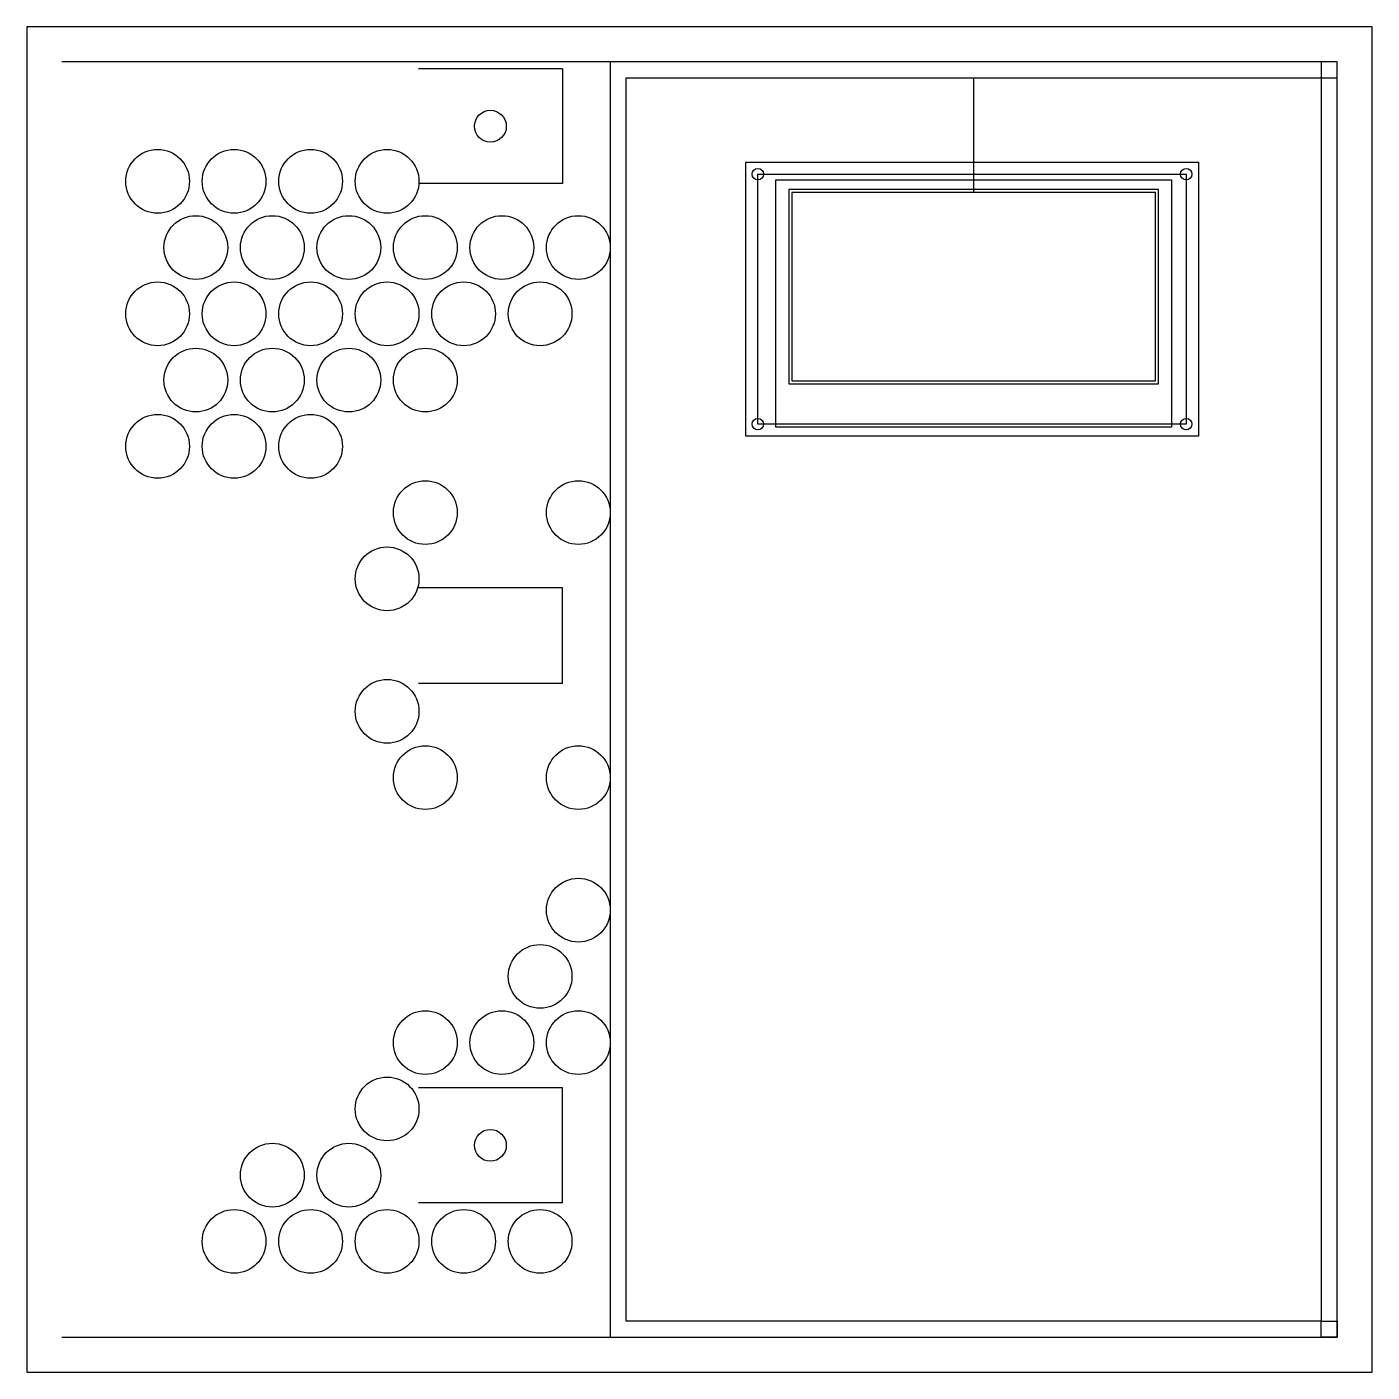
# Model space of a CAD drawing. Header units: millimetres. Extents: x -105 to 105, y 4 to 215.
import ezdxf

# ---------------------------------------------------------------- set-up
doc = ezdxf.new("R2010")
doc.units = ezdxf.units.MM
doc.layers.get('0').update_dxf_attribs({"linetype": 'CONTINUOUS'})

msp = doc.modelspace()

# ---------------------------------------------------------------- linework, layer by layer
for p, q in [((100, 210), (-100, 210)), ((-21.5, 208.92), (-44.1, 208.92)), ((-21.5, 208.92), (-21.5, 190.92)), ((-14, 210), (-14, 10)), ((100, 10), (100, 210)), ((43, 207.5), (43, 189.5)), ((-21.5, 190.92), (-44.1, 190.92)), ((-21.5, 127.5), (-44.1, 127.5)), ((-21.5, 112.5), (-21.5, 127.5)), ((-21.5, 112.5), (-44.1, 112.5)), ((-21.5, 49.07), (-44.1, 49.07)), ((-21.5, 31.07), (-21.5, 49.07)), ((-21.5, 31.07), (-44.1, 31.07)), ((-100, 10), (100, 10))]:
    msp.add_line(p, q)
for points in [[(105.5, 4.5), (105.5, 215.5), (-105.5, 215.5), (-105.5, 4.5)], [(100, 210), (97.5, 210), (97.5, 207.5), (100, 207.5)], [(100, 10), (97.5, 10), (97.5, 12.5), (-11.5, 12.5), (-11.5, 207.5), (97.5, 207.5), (97.5, 12.5), (100, 12.5)], [(7.25, 194.3), (78.25, 194.3), (78.25, 151.3), (7.25, 151.3)], [(76.35, 153.2), (9.15, 153.2), (9.15, 192.4), (76.35, 192.4)], [(11.95, 191.5), (74.05, 191.5), (74.05, 152.7), (11.95, 152.7)], [(14, 159.5), (72, 159.5), (72, 190), (14, 190)], [(71.5, 189.5), (14.5, 189.5), (14.5, 160), (71.5, 160)]]:
    msp.add_lwpolyline(points, close=True)
for centre, radius in [((-32.8, 199.92), 2.5), ((-85, 191.28), 5), ((-73, 191.28), 5), ((-61, 191.28), 5), ((-49, 191.28), 5), ((-49, 191.28), 5), ((9.15, 192.4), 0.9), ((76.35, 192.4), 0.9), ((-79, 180.89), 5), ((-67, 180.89), 5), ((-55, 180.89), 5), ((-43, 180.89), 5), ((-43, 180.89), 5), ((-31, 180.89), 5), ((-19, 180.89), 5), ((-19, 180.89), 5), ((-85, 170.5), 5), ((-73, 170.5), 5), ((-61, 170.5), 5), ((-49, 170.5), 5), ((-37, 170.5), 5), ((-25, 170.5), 5), ((-79, 160.1), 5), ((-67, 160.1), 5), ((-55, 160.1), 5), ((-43, 160.1), 5), ((-85, 149.71), 5), ((-73, 149.71), 5), ((-61, 149.71), 5), ((9.15, 153.2), 0.9), ((76.35, 153.2), 0.9), ((-43, 139.32), 5), ((-43, 139.32), 5), ((-19, 139.32), 5), ((-19, 139.32), 5), ((-49, 128.93), 5), ((-49, 128.93), 5), ((-49, 108.14), 5), ((-49, 108.14), 5), ((-43, 97.75), 5), ((-43, 97.75), 5), ((-19, 97.75), 5), ((-19, 97.75), 5), ((-19, 76.96), 5), ((-25, 66.57), 5), ((-43, 56.18), 5), ((-43, 56.18), 5), ((-31, 56.18), 5), ((-19, 56.18), 5), ((-19, 56.18), 5), ((-49, 45.78), 5), ((-49, 45.78), 5), ((-32.8, 40.07), 2.5), ((-67, 35.39), 5), ((-55, 35.39), 5), ((-73, 25), 5), ((-61, 25), 5), ((-49, 25), 5), ((-49, 25), 5), ((-37, 25), 5), ((-25, 25), 5), ((-25, 25), 5)]:
    msp.add_circle(centre, radius)

doc.saveas('drawing.dxf')
